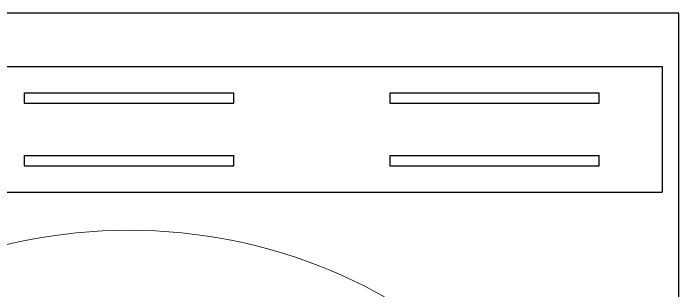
# Model space of a CAD drawing. Header units: millimetres. Extents: x 0 to 606, y -442 to 297.
# Drawn here: x 165.8 to 420, y 190.8 to 297 of the extents above; entities that cross this region are included whole.
import ezdxf

# ---------------------------------------------------------------- set-up
doc = ezdxf.new("R2010")
doc.units = ezdxf.units.MM

# ---------------------------------------------------------------- blocks, each defined once
blk = doc.blocks.new('alles1')
at = {"lineweight": 5}
blk.add_arc((0, -0.9), 249.58, 1.1232, 178.8768, dxfattribs=at)

msp = doc.modelspace()

# ---------------------------------------------------------------- linework, layer by layer
for p, q in [((420, 297), (0, 297)), ((420, 0), (420, 297)), ((6.37, 276.59), (413.63, 276.59)), ((413.63, 276.59), (413.63, 228.59)), ((170, 266.59), (250, 266.59)), ((170, 266.59), (170, 262.59)), ((250, 262.59), (250, 266.59)), ((309.63, 266.59), (389.63, 266.59)), ((309.63, 266.59), (309.63, 262.59)), ((389.63, 262.59), (389.63, 266.59)), ((170, 262.59), (250, 262.59)), ((309.63, 262.59), (389.63, 262.59)), ((170, 242.59), (250, 242.59)), ((170, 242.59), (170, 238.59)), ((250, 238.59), (250, 242.59)), ((309.63, 242.59), (389.63, 242.59)), ((309.63, 242.59), (309.63, 238.59)), ((389.63, 238.59), (389.63, 242.59)), ((170, 238.59), (250, 238.59)), ((309.63, 238.59), (389.63, 238.59)), ((6.37, 228.59), (413.63, 228.59))]:
    msp.add_line(p, q)

# ---------------------------------------------------------------- block references
at = {"xscale": 0.8, "yscale": 0.8}
msp.add_blockref('alles1', (210, 15), dxfattribs=at)

doc.saveas('drawing.dxf')
